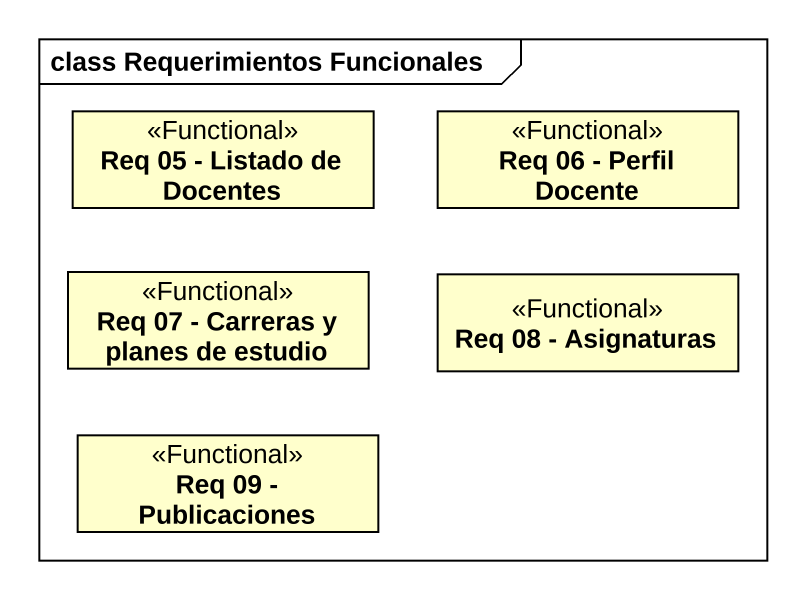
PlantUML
@startuml
mainframe class Requerimientos Funcionales
hide circle
hide empty members
class "Req 05 - Listado de Docentes" as Req_05_Listado_de_Docentes <<Functional>>
class "Req 06 - Perfil Docente" as Req_06_Perfil_Docente <<Functional>>
class "Req 07 - Carreras y planes de estudio" as Req_07_Carreras_y_planes_de <<Functional>>
class "Req 08 - Asignaturas" as Req_08_Asignaturas <<Functional>>
class "Req 09 - Publicaciones" as Req_09_Publicaciones <<Functional>>
@enduml
